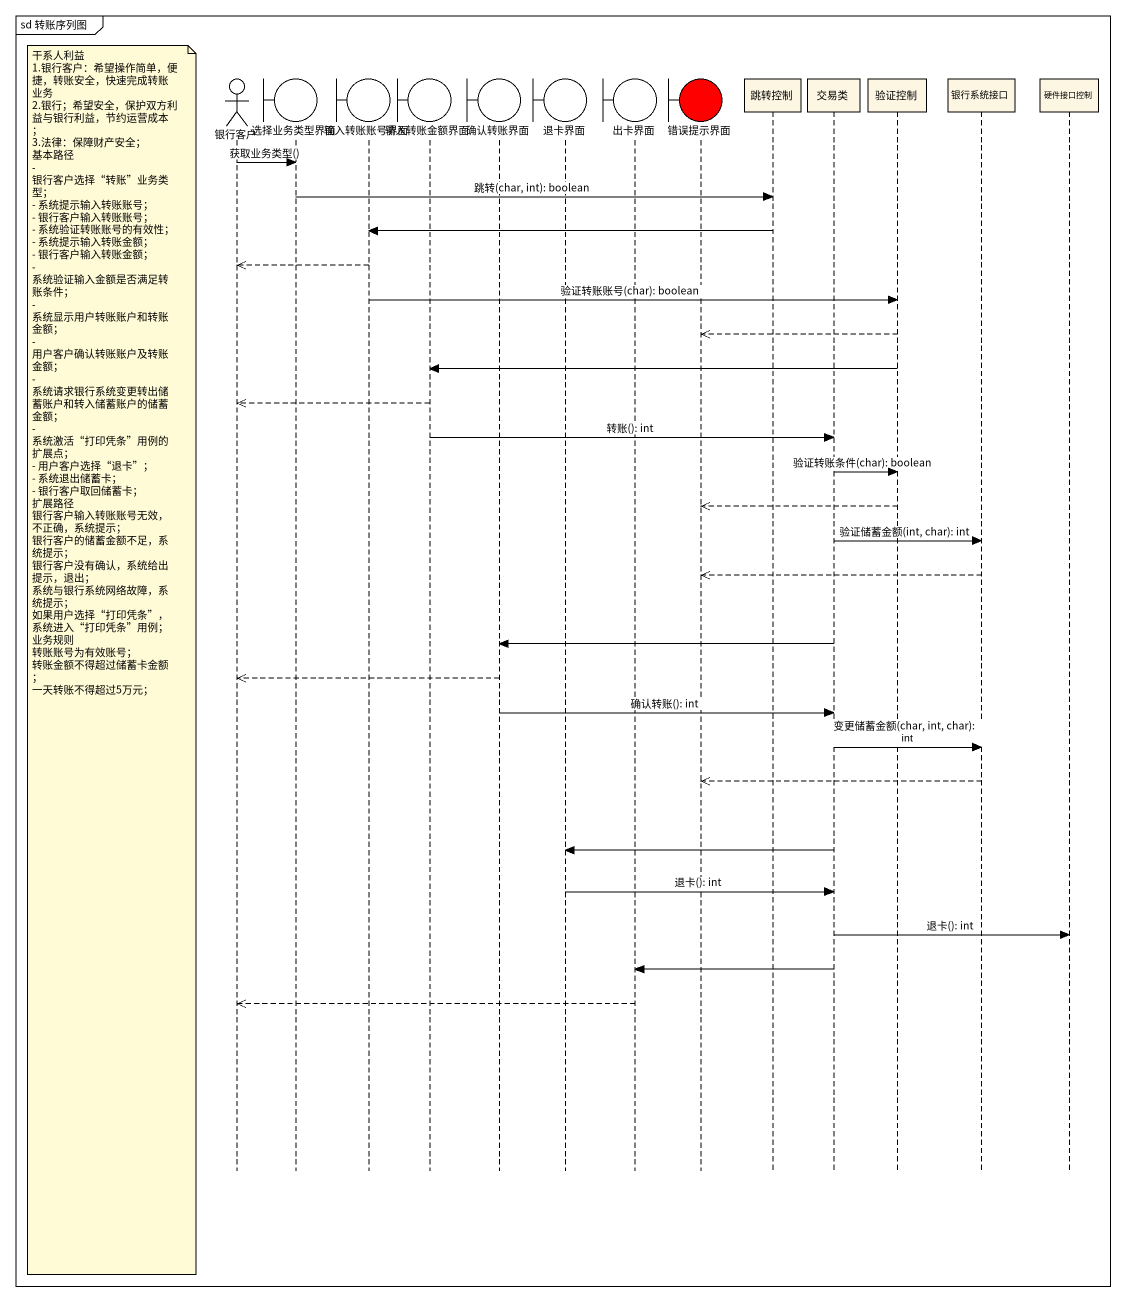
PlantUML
@startuml
mainframe sd 转账序列图
hide footbox
actor 银行客户
boundary 选择业务类型界面
boundary 输入转账账号界面
boundary 输入转账金额界面
boundary 确认转账界面
boundary 退卡界面
boundary 出卡界面
boundary 错误提示界面 #FF0000
participant 跳转控制
participant 交易类
participant 验证控制
participant 银行系统接口
participant 硬件接口控制

银行客户 -> 选择业务类型界面 : 获取业务类型()
选择业务类型界面 -> 跳转控制 : 跳转(char, int): boolean
跳转控制 -> 输入转账账号界面
输入转账账号界面 -->> 银行客户
输入转账账号界面 -> 验证控制 : 验证转账账号(char): boolean
验证控制 -->> 错误提示界面
验证控制 -> 输入转账金额界面
输入转账金额界面 -->> 银行客户
输入转账金额界面 -> 交易类 : 转账(): int
交易类 -> 验证控制 : 验证转账条件(char): boolean
验证控制 -->> 错误提示界面
交易类 -> 银行系统接口 : 验证储蓄金额(int, char): int
银行系统接口 -->> 错误提示界面
交易类 -> 确认转账界面
note left of 银行客户
  干系人利益
  1.银行客户：希望操作简单，便捷，转账安全，快速完成转账业务
  2.银行；希望安全，保护双方利益与银行利益，节约运营成本；
  3.法律：保障财产安全；
  基本路径
  - 银行客户选择“转账”业务类型；
  - 系统提示输入转账账号；
  - 银行客户输入转账账号；
  - 系统验证转账账号的有效性；
  - 系统提示输入转账金额；
  - 银行客户输入转账金额；
  - 系统验证输入金额是否满足转账条件；
  - 系统显示用户转账账户和转账金额；
  - 用户客户确认转账账户及转账金额；
  - 系统请求银行系统变更转出储蓄账户和转入储蓄账户的储蓄金额；
  - 系统激活“打印凭条”用例的扩展点；
  - 用户客户选择“退卡”；
  - 系统退出储蓄卡；
  - 银行客户取回储蓄卡；
  扩展路径
  银行客户输入转账账号无效，不正确，系统提示；
  银行客户的储蓄金额不足，系统提示；
  银行客户没有确认，系统给出提示，退出；
  系统与银行系统网络故障，系统提示；
  如果用户选择“打印凭条”，系统进入“打印凭条”用例；
  业务规则
  转账账号为有效账号；
  转账金额不得超过储蓄卡金额；
  一天转账不得超过5万元；
end note
确认转账界面 -->> 银行客户
确认转账界面 -> 交易类 : 确认转账(): int
交易类 -> 银行系统接口 : 变更储蓄金额(char, int, char): int
银行系统接口 -->> 错误提示界面
交易类 -> 退卡界面
退卡界面 -> 交易类 : 退卡(): int
交易类 -> 硬件接口控制 : 退卡(): int
交易类 -> 出卡界面
出卡界面 -->> 银行客户
@enduml
